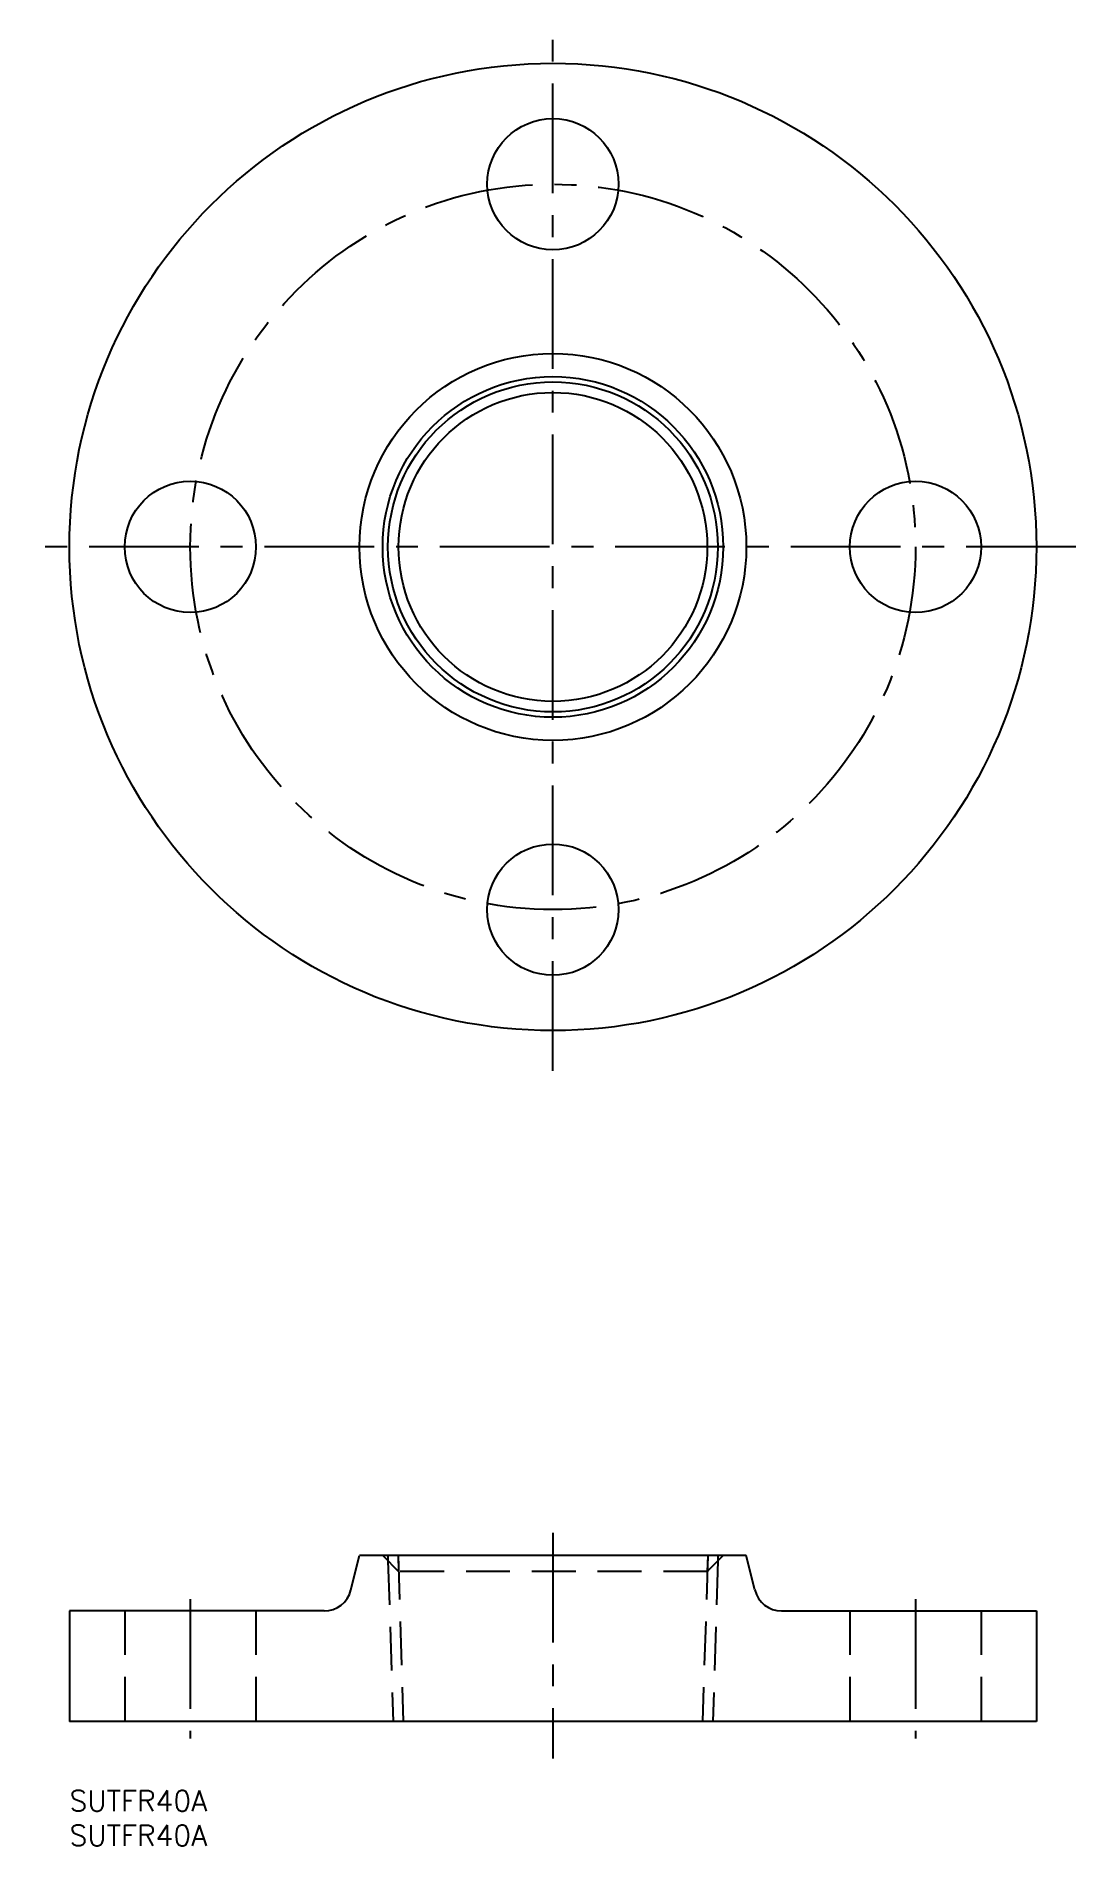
# Model space of a CAD drawing. Extents: x -5 to 146, y -8 to 254.
import ezdxf

# ---------------------------------------------------------------- set-up
doc = ezdxf.new("R2010")
doc.units = 0
doc.header["$LTSCALE"] = 0.5
for name, pattern in [('CENTER', [50.8, 31.75, -6.35, 6.35, -6.35]), ('DASHED', [19.05, 12.7, -6.35]), ('PHANTOM', [63.5, 31.75, -6.35, 6.35, -6.35, 6.35, -6.35])]:
    doc.linetypes.add(name, pattern=pattern)
for name, color, linetype in [('MSM_CENTER', 1, 'CENTER'), ('MSM_CONTINUOUS', 7, 'CONTINUOUS'), ('MSM_DASHED', 4, 'DASHED'), ('MSM_IMAGINARY', 6, 'PHANTOM'), ('MSM_NARROW', 5, 'CONTINUOUS'), ('MSM_PART_NUMBER', 7, 'CONTINUOUS')]:
    doc.layers.add(name, color=color, linetype=linetype)
doc.styles.get("Standard").update_dxf_attribs({"font": 'txt.shx', "height": 3, "bigfont": 'bigfont.shx'})

msp = doc.modelspace()

# ---------------------------------------------------------------- linework, layer by layer
at = {"layer": 'MSM_CENTER'}
for p, q in [((70, 104.19), (70, 253.93)), ((145.71, 180), (-4.82, 180)), ((70, 37.31), (70, 4.66)), ((17.5, 27.69), (17.5, 7.53)), ((122.5, 27.69), (122.5, 7.53))]:
    msp.add_line(p, q, dxfattribs=at)
msp.add_circle((70, 180), 52.5, dxfattribs=at)
at = {"layer": 'MSM_CONTINUOUS'}
for p, q in [((40.76, 29.03), (42, 34)), ((98, 34), (42, 34)), ((45.35, 34), (47.65, 31.7)), ((94.65, 34), (92.35, 31.7)), ((99.24, 29.03), (98, 34)), ((0, 26), (0, 10)), ((36.88, 26), (0, 26)), ((103.12, 26), (140, 26)), ((140, 26), (140, 10)), ((140, 10), (0, 10))]:
    msp.add_line(p, q, dxfattribs=at)
for centre, radius in [((70, 180), 70), ((70, 232.5), 9.5), ((70, 180), 28), ((70, 180), 24.65), ((70, 180), 22.35), ((17.5, 180), 9.5), ((122.5, 180), 9.5), ((70, 127.5), 9.5)]:
    msp.add_circle(centre, radius, dxfattribs=at)
for centre, start, end in [((36.88, 30), 270, 345.9638), ((103.12, 30), 194.0362, 270)]:
    msp.add_arc(centre, 4, start, end, dxfattribs=at)
at = {"layer": 'MSM_DASHED'}
for p, q in [((46.12, 33.23), (46.85, 10)), ((47.58, 34), (48.33, 10)), ((92.35, 31.7), (47.65, 31.7)), ((92.42, 34), (91.67, 10)), ((93.88, 33.23), (93.15, 10)), ((8, 26), (8, 10)), ((27, 26), (27, 10)), ((113, 26), (113, 10)), ((132, 26), (132, 10))]:
    msp.add_line(p, q, dxfattribs=at)
at = {"layer": 'MSM_IMAGINARY'}
for p, q in [((46.1, 34), (46.12, 33.23)), ((47.58, 34), (47.65, 31.7)), ((92.42, 34), (92.35, 31.7)), ((93.9, 34), (93.88, 33.23))]:
    msp.add_line(p, q, dxfattribs=at)
at = {"layer": 'MSM_NARROW'}
msp.add_circle((70, 180), 23.88, dxfattribs=at)

# ---------------------------------------------------------------- texts
at = {"layer": 'MSM_PART_NUMBER'}
for p in [(0, -3), (0, -8)]:
    msp.add_text('SUTFR40A', height=3, dxfattribs=at).set_placement(p)

doc.saveas('drawing.dxf')
